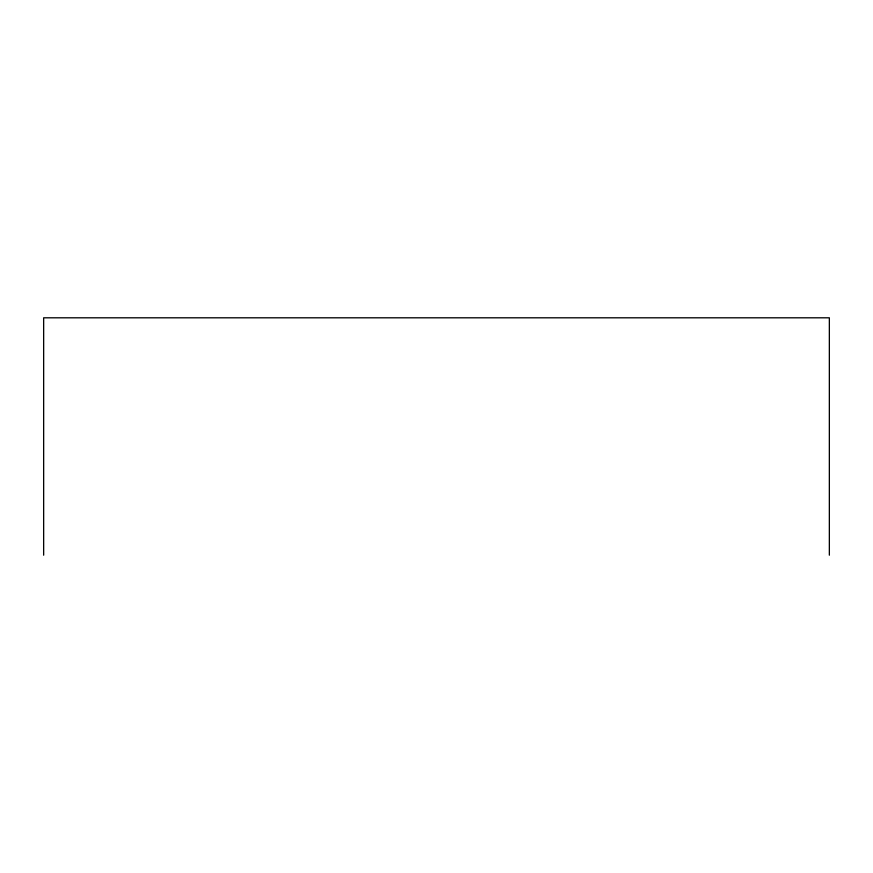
<?xml version="1.0" encoding="UTF-8"?>
<svg xmlns="http://www.w3.org/2000/svg" width="873" height="873" viewBox="0 0 873 873"><rect width="100%" height="100%" fill="white"/><g stroke="black" fill="none" stroke-linecap="round" stroke-linejoin="round"><path stroke-width="1.31" d="M829.35 555.195L829.35 317.805L43.65 317.805L43.65 555.195"/></g></svg>
